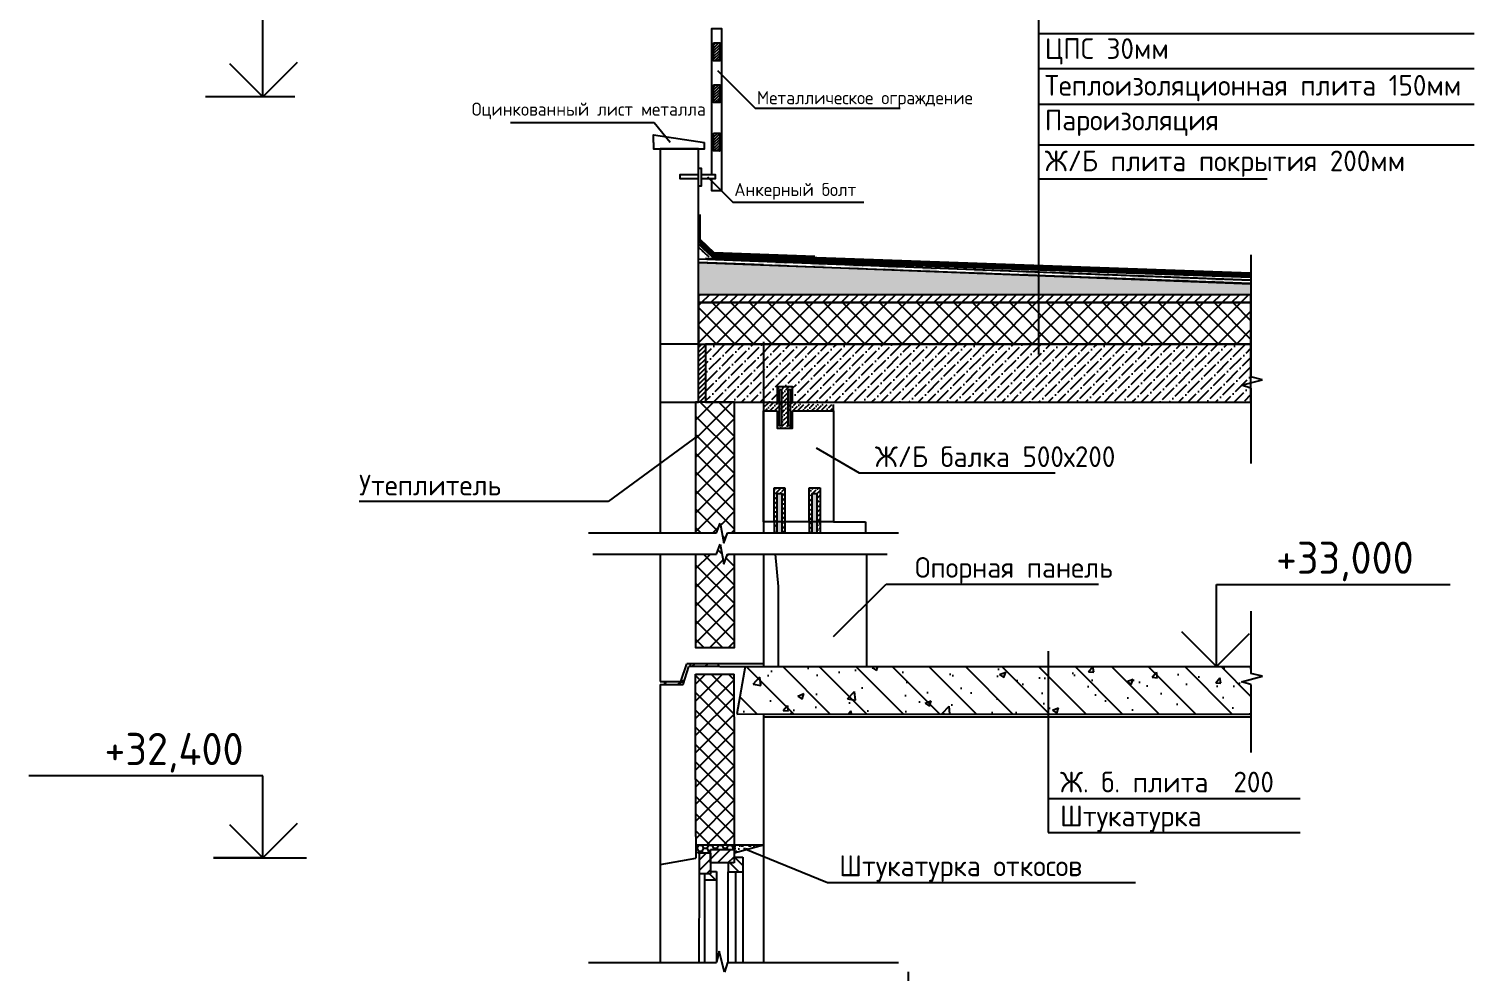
# Model space of a CAD drawing. Header units: inches. Extents: x -2431 to 214825, y 3 to 92804.
# Drawn here: x 187219 to 214700, y 45145 to 63089 of the extents above; entities that cross this region are included whole.
import ezdxf
from ezdxf.enums import TextEntityAlignment as Align

# ---------------------------------------------------------------- set-up
doc = ezdxf.new("R2010")
doc.units = ezdxf.units.IN
doc.header["$MEASUREMENT"] = 0
for name, color, linetype in [('АРМАТУРА', 134, 'Continuous'), ('ВЫНОСКИ_Р_СТ', 130, 'Continuous'), ('ГЕРМЕТИК', 50, 'Continuous'), ('НЕНЕСУЩ_СТЕНЫ', 232, 'Continuous'), ('ОКНА_Р_СТ', 90, 'Continuous'), ('ПАРАПЕТ', 50, 'Continuous'), ('ПЛИТЫ_ПЕРЕКРЫТИЯ', 10, 'Continuous'), ('ПЛИТЫ_ПОКРЫТИЯ', 144, 'Continuous'), ('ПРОКЛАДКА', 250, 'Continuous'), ('ПРОЁМЫ', 134, 'Continuous'), ('РАЗДЕЛИТ_ЛИНИИ', 60, 'Continuous'), ('СТЫКИ_ГОРИЗ', 190, 'Continuous'), ('УПРУГ_РЕЗ_ПРОКЛАДКА', 130, 'Continuous'), ('УТЕПЛИТЕЛЬ', 30, 'Continuous'), ('Фундамент', 30, 'Continuous'), ('ШТРИХ_ПП', 20, 'Continuous'), ('ШТРИХ_УРП', 120, 'Continuous')]:
    doc.layers.add(name, color=color, linetype=linetype)
doc.layers.add('фасад', color=7, linetype='Continuous', lineweight=20)
doc.styles.add('GOST-2.304_Type-B', font='GOST_Common.ttf')
doc.styles.add('Чертеж250', font='', dxfattribs={"height": 250})
doc.styles.get('Чертеж250').set_extended_font_data('GOST type B')
pattern_1 = [(45, (-169450.48, -347814.536), (33.1456304, 121.533978), [156.25, -31.25, 0, -31.25])]

msp = doc.modelspace()

# ---------------------------------------------------------------- hatches: boundary and pattern name
h = msp.add_hatch(color=256)
h.dxf.hatch_style = 1
h.paths.add_polyline_path([(201628.13334, 58646.34244), (201399.71025, 58654.89622), (201397.31296, 58588.90462), (201625.74544, 58580.60933)])
h.paths.add_polyline_path([(202370.02035, 58619.28175), (202115.80499, 58626.93527), (202115.86631, 58561.2014), (202370.08166, 58553.77947)])
h.paths.add_polyline_path([(203087.82093, 58587.05622), (202820.44103, 58595.25686), (202820.44103, 58528.61154), (203087.82093, 58520.65905)])
h.paths.add_polyline_path([(203739.35076, 58560.84634), (203474.05427, 58570.78093), (203471.66416, 58504.96303), (203739.35076, 58495.24226)])
h.paths.add_polyline_path([(204483.94876, 58532.96329), (204215.63777, 58543.01076), (204215.63777, 58477.94637), (204481.60015, 58468.28822)])
h.paths.add_polyline_path([(205428.43497, 58497.595), (205189.21425, 58506.55313), (205186.89462, 58442.67616), (205428.43497, 58433.90486)])
h.paths.add_polyline_path([(206379.82093, 58464.47999), (206116.22497, 58471.83924), (206116.22497, 58408.92846), (206379.82093, 58401.79189)])
h.paths.add_polyline_path([(207101.32093, 58436.1823), (206875.68977, 58443.39947), (206875.68977, 58381.34926), (207101.32093, 58374.35047)])
h.paths.add_polyline_path([(207771.42869, 58411.68627), (207556.19042, 58417.91668), (207556.19042, 58356.63756), (207769.21317, 58350.67613)])
h.paths.add_polyline_path([(208491.433, 58382.89454), (208203.38202, 58393.68122), (208203.38202, 58333.13545), (208491.433, 58322.67517)])
h.paths.add_polyline_path([(209298.01343, 58352.69043), (209038.15315, 58362.42145), (209038.15315, 58302.82158), (209298.01343, 58293.38501)])
h.paths.add_polyline_path([(209924.47751, 58329.23115), (209708.61171, 58337.3147), (209706.4778, 58278.55204), (209922.35248, 58270.71277)])
h = msp.add_hatch()
h.set_pattern_fill('ANSI36', color=256, scale=500)
h.set_pattern_definition(pattern_1)
h.paths.add_polyline_path([(201654.43124, 56229.96439), (201694.75124, 56229.96439), (201694.75124, 55970.56723), (201740.47124, 55968.97066), (201740.47124, 56276.96439), (201449.59124, 56276.96439), (201449.59124, 56384.70918), (201449.59124, 55979.12841), (201489.55124, 55977.73298), (201489.55124, 56230.96439), (201529.87124, 56230.96439), (201529.87124, 55976.32497), (201654.43124, 55971.97524)])
h.paths.add_polyline_path([(201654.43124, 55822.02918), (201529.87124, 55822.02918), (201529.87124, 55537.98918), (201489.55124, 55537.98918), (201489.55124, 55822.02918), (201449.59124, 55822.02918), (201449.59124, 55492.26918), (201740.47124, 55492.26918), (201740.47124, 55822.02918), (201694.75124, 55822.02918), (201694.75124, 55537.98918), (201654.43124, 55537.98918)])
h = msp.add_hatch(color=256)
h.dxf.hatch_style = 1
h.paths.add_polyline_path([(201529.87124, 56230.96439), (201489.55124, 56230.96439), (201489.55124, 55977.73298), (201529.87124, 55976.32497)])
h.paths.add_polyline_path([(201529.87124, 55976.04896), (201489.55124, 55977.49631), (201489.55124, 55822.02918), (201529.87124, 55822.02918)])
h.paths.add_polyline_path([(201529.87124, 55822.02918), (201489.55124, 55822.02918), (201489.55124, 55537.98918), (201529.87124, 55537.98918)])
h.paths.add_polyline_path([(201694.75124, 55822.02918), (201654.43124, 55822.02918), (201654.43124, 55537.98918), (201694.75124, 55537.98918)])
h.paths.add_polyline_path([(201694.75124, 55970.13032), (201654.43124, 55971.57768), (201654.43124, 55822.02918), (201694.75124, 55822.02918)])
h.paths.add_polyline_path([(201694.75124, 56229.96439), (201654.43124, 56229.96439), (201654.43124, 55971.97524), (201694.75124, 55970.56723)])
h = msp.add_hatch()
h.set_pattern_fill('ANSI36', color=256, scale=500)
h.set_pattern_definition(pattern_1)
h.paths.add_polyline_path([(202516.63124, 55940.62763), (201190.85854, 55988.21836), (201190.85854, 55988.16356), (201190.85854, 55822.02918), (202516.63124, 55822.02918)])
h = msp.add_hatch()
h.set_pattern_fill('ANSI36', color=256, scale=500)
h.set_pattern_definition(pattern_1)
h.paths.add_polyline_path([(201594.31124, 54359.34918), (201389.11124, 54359.34918), (201389.11124, 53708.82918), (201445.99124, 53708.82918), (201445.99124, 54252.06918), (201535.63124, 54252.06918), (201535.63124, 53708.82918), (201594.31124, 53708.82918)])
h.paths.add_polyline_path([(201594.31124, 53708.82918), (201535.63124, 53708.82918), (201535.63124, 53500.18567), (201594.31124, 53500.18567)])
h.paths.add_polyline_path([(201445.99124, 53708.82918), (201389.11124, 53708.82918), (201389.11124, 53500.18567), (201445.99124, 53500.18567)])
h.paths.add_polyline_path([(202115.23124, 53708.82918), (202058.35124, 53708.82918), (202058.35124, 53500.18567), (202115.23124, 53500.18567)])
h.paths.add_polyline_path([(202115.23124, 54252.06918), (202204.87124, 54252.06918), (202204.87124, 53708.82918), (202263.55124, 53708.82918), (202263.55124, 54359.34918), (202058.35124, 54359.34918), (202058.35124, 53708.82918), (202115.23124, 53708.82918)])
h.paths.add_polyline_path([(202263.55124, 53708.82918), (202204.87124, 53708.82918), (202204.87124, 53500.18567), (202263.55124, 53500.18567)])
h = msp.add_hatch(color=256)
h.dxf.hatch_style = 1
h.paths.add_polyline_path([(201535.63124, 54252.06918), (201445.99124, 54252.06918), (201445.99124, 53708.82918), (201535.63124, 53708.82918)])
h.paths.add_polyline_path([(201535.63124, 53708.82918), (201445.99124, 53708.82918), (201445.99124, 53500.18567), (201535.63124, 53500.18567)])
h.paths.add_polyline_path([(202204.87124, 54252.06918), (202115.23124, 54252.06918), (202115.23124, 53708.82918), (202204.87124, 53708.82918)])
h.paths.add_polyline_path([(202204.87124, 53708.82918), (202115.23124, 53708.82918), (202115.23124, 53500.18567), (202204.87124, 53500.18567)])
h = msp.add_hatch(color=256)
h.dxf.hatch_style = 1
h.paths.add_polyline_path([(210457.25854, 50058.03942), (206602.48266, 50058.03942), (206602.48266, 50001.87942), (210457.25854, 50001.87942)])
h.paths.add_polyline_path([(206602.48266, 50058.03942), (201190.85854, 50058.03942), (201190.85854, 50001.87942), (206602.48266, 50001.87942)])
at = {"layer": 'ОКНА_Р_СТ'}
h = msp.add_hatch(dxfattribs=at)
h.set_pattern_fill('HONEY', color=0, scale=505.44, style=0)
h.set_pattern_definition([(0, (125277.643, 92314.023), (94.77, 54.715485), [63.18, -126.36]), (120, (125277.643, 92314.023), (-94.77, 54.715485), [63.18, -126.36]), (60, (125277.643, 92314.023), (2e-07, 109.43097), [-126.36, 63.18])])
h.paths.add_polyline_path([(199899.17854, 47558.91942), (199899.17854, 47407.28742), (199966.57054, 47407.28742), (200179.97854, 47407.28742), (200179.97854, 47474.67942), (200629.25854, 47474.67942), (200629.25854, 47558.91942)])
h = msp.add_hatch(dxfattribs=at)
h.set_pattern_fill('AR-SAND', color=0, scale=56.16, style=0)
h.set_pattern_definition([(37.5, (125277.64, 92314.02), (-3.53771, 108.21042), [0, -85.3632, 0, -95.472, 0, -91.26]), (7.5, (125277.64, 92314.02), (99.39066, 158.49172), [0, -46.0512, 0, -76.9392, 0, -29.484]), (327.5, (125208.57, 92314.02), (174.89021, 0.31781), [0, -28.08, 0, -101.088, 0, -131.976]), (317.5, (125208.57, 92314.02), (168.82407, 49.29026), [0, -14.04, 0, -66.2688, 0, -75.816])])
h.paths.add_polyline_path([(201190.85854, 47558.91942), (200629.25854, 47558.91942), (200629.25854, 47408.43916)])
h = msp.add_hatch(dxfattribs=at)
h.set_pattern_fill('ANSI31', color=0, scale=1123.2, style=0)
h.set_pattern_definition([(45, (125277.64, 92314.02), (-99.2778, 99.2778), [])])
h.paths.add_polyline_path([(200179.97854, 47407.28742), (199966.57054, 47407.28742), (199966.57054, 47014.16742), (200179.97854, 47014.16742)])
h.paths.add_polyline_path([(200179.97854, 47474.67942), (200179.97854, 47221.95942), (200629.25854, 47221.95942), (200629.25854, 47474.67942)])
h = msp.add_hatch(dxfattribs=at)
h.set_pattern_fill('ANSI31', color=0, scale=1123.2, angle=90, style=0)
h.set_pattern_definition([(135, (125277.64, 92314.02), (-99.2778, -99.2778), [])])
h.paths.add_polyline_path([(200292.29854, 47056.7094), (200179.97854, 47056.7094), (200179.97854, 47014.16742), (200067.65854, 47014.16742), (200067.65854, 46901.84742), (200292.29854, 46901.84742)])
h.paths.add_polyline_path([(200629.25854, 47221.95942), (200516.93854, 47221.95942), (200516.93854, 47053.47942), (200797.73854, 47053.47942), (200797.73854, 47334.27942), (200629.25854, 47334.27942)])
at = {"layer": 'ПРОКЛАДКА'}
h = msp.add_hatch(dxfattribs=at)
h.set_pattern_fill('ANSI31', color=0, scale=1404, style=0)
h.set_pattern_definition([(45, (125277.64, 92314.02), (-124.09724, 124.09724), [])])
h.paths.add_polyline_path([(200330.26611, 50956.59942), (200330.26611, 51012.75942), (199796.74611, 51012.75942), (199796.74611, 50956.59942)])
at = {"layer": 'УТЕПЛИТЕЛЬ'}
h = msp.add_hatch(dxfattribs=at)
h.set_pattern_fill('ANSI37', color=0, scale=1853.28, style=0)
h.set_pattern_definition([(45, (125277.64, 92314.02), (-163.80836, 163.80836), []), (135, (125277.64, 92314.02), (-163.80836, -163.80836), [])])
h.paths.add_polyline_path([(199895.10501, 48120.51942), (199899.17854, 47727.39942), (199899.17854, 47558.91942), (200629.25854, 47558.91942), (200629.25854, 50001.87942), (200638.01992, 50810.89688), (199901.01992, 50816.03191), (199895.10501, 49885.31628)])
at = {"layer": 'Фундамент'}
h = msp.add_hatch(dxfattribs=at)
h.set_pattern_fill('ANSI31', color=256, scale=300)
h.paths.add_polyline_path([(200354.9307, 62822.34295), (200238.58405, 62822.34295), (200238.58405, 62483.19748), (200354.9307, 62483.19748)])
h.paths.add_polyline_path([(200354.9307, 62026.38041), (200238.58405, 62026.38041), (200238.58405, 61687.23495), (200354.9307, 61687.23495)])
h.paths.add_polyline_path([(200354.9307, 61107.85084), (200238.58405, 61107.85084), (200238.58405, 60768.70537), (200354.9307, 60768.70537)])
h = msp.add_hatch(dxfattribs=at)
h.set_pattern_fill('GRAVEL', color=256, scale=500)
h.set_pattern_definition([(228.012788, (360, 500), (-4000, -4500), [67.268, -6659.544]), (184.969741, (315, 450), (6000, 500), [115.434, -11427.9624]), (132.510447, (200, 440), (5000, -5500), [81.394, -8058.0163]), (267.273689, (5, 315), (500, 10000), [105.119, -10406.779]), (292.833654, (0, 210), (-2500, 6000), [103.0775, -10204.6866]), (357.273689, (40, 115), (-10000, 500), [105.119, -10406.779]), (37.69424, (145, 110), (-6500, -5000), [139.0145, -13762.4243]), (72.255328, (255, 195), (3500, 11000), [131.244, -12993.1607]), (121.429566, (295, 320), (-4000, 6500), [105.475, -10442.0366]), (175.236358, (240, 410), (5500, -500), [120.416, -5900.3813]), (222.397438, (120, 420), (-6000, -5500), [155.724, -15416.6875]), (138.814075, (500, 310), (-3500, 3000), [53.1505, -5261.9224]), (171.469234, (460, 345), (6500, -1000), [101.1185, -10010.7557]), (225, (360, 360), (-6e-14, -500), [70.7105, -636.3963]), (203.19859, (325, 420), (2500, 1000), [38.079, -3769.8076]), (291.80141, (290, 405), (-500, 1500), [53.8515, -2638.7309]), (30.963757, (310, 355), (1500, 1000), [87.4645, -2828.0114]), (161.56505, (385, 400), (1000, -500), [63.2455, -1517.8933]), (16.38954, (0, 405), (5000, 1500), [88.6, -8771.4226]), (70.346176, (85, 430), (-2000, -5500), [74.3305, -7358.7039]), (293.19859, (385, 500), (-1000, 2500), [76.1575, -3731.729]), (343.61046, (415, 430), (-5000, 1500), [88.6, -8771.4226]), (339.443955, (0, 95), (-2500, 1000), [85.44, -4186.5619]), (294.77514, (80, 65), (-2500, 5500), [71.589, -7087.3215]), (66.80141, (390, 0), (1000, 2500), [76.1575, -3731.729]), (17.354025, (420, 70), (-6500, -2000), [83.8155, -8297.7118]), (69.443955, (145, 0), (-1000, -2500), [42.72, -4229.2819]), (101.30993, (360, 0), (-500, 2000), [25.495, -2524.0148]), (165.963757, (355, 25), (1500, -500), [103.0775, -1958.4753]), (186.009006, (255, 50), (5000, 500), [95.525, -9456.9616]), (303.69007, (310, 310), (-500, 1000), [72.111, -1730.6646]), (353.157227, (350, 250), (8500, -1000), [125.897, -12463.7813]), (60.945396, (475, 235), (-2000, -3500), [51.478, -5096.3371]), (90, (500, 280), (-500, 500), [30, -470]), (120.256437, (245, 65), (2000, -3500), [69.462, -6876.76]), (48.012788, (210, 125), (4000, 4500), [134.536, -6592.276]), (0, (300, 225), (500, 500), [130, -370]), (325.304846, (430, 225), (5000, -3500), [79.057, -7826.6372]), (254.054604, (495, 180), (-500, -2000), [72.801, -3567.254]), (207.645975, (475, 110), (-9500, -5000), [118.5325, -11734.7371]), (175.426079, (370, 55), (-6500, 500), [125.3995, -12414.5367])])
h.paths.add_polyline_path([(206422.80708, 58395.21269), (201190.85854, 58597.62717), (199954.23631, 58647.80293), (199954.23631, 58031.7568), (206422.80708, 58031.7568)])
h.paths.add_polyline_path([(206422.80708, 58395.21269), (206422.80708, 58031.7568), (210457.25854, 58031.7568), (210457.25854, 58239.12717)])
h = msp.add_hatch(dxfattribs=at)
h.set_pattern_fill('ANSI31', color=256, scale=1000)
h.paths.add_polyline_path([(206422.80708, 58031.7568), (199954.23631, 58031.7568), (199954.23631, 57881.57084), (206422.80708, 57881.57084)])
h.paths.add_polyline_path([(210457.25854, 58031.7568), (206422.80708, 58031.7568), (206422.80708, 57881.57084), (210457.25854, 57881.57084)])
h = msp.add_hatch(dxfattribs=at)
h.set_pattern_fill('ANSI37', color=256, scale=2000)
h.paths.add_polyline_path([(206422.80708, 57881.57084), (199954.23631, 57881.57084), (199954.23631, 57093.12507), (206422.80708, 57093.12507)])
h.paths.add_polyline_path([(210457.25854, 57881.57084), (206422.80708, 57881.57084), (206422.80708, 57093.12507), (210457.25854, 57093.12507)])
h = msp.add_hatch(dxfattribs=at)
h.set_pattern_fill('ANSI31', color=256, scale=500)
h.paths.add_polyline_path([(200086.00426, 57093.12507), (199954.23631, 57093.12507), (199954.23631, 55988.16356), (200086.00426, 55988.16356)])
h = msp.add_hatch(dxfattribs=at)
h.set_pattern_fill('ANSI36', color=256, scale=1000)
h.paths.add_polyline_path([(201190.85854, 57093.12507), (200086.00426, 57093.12507), (200086.00426, 55988.16356), (201190.85854, 55988.16356), (201190.85854, 56765.07705)])
h.paths.add_polyline_path([(206422.80708, 57093.12507), (201190.85854, 57093.12507), (201190.85854, 55988.21836), (201192.38522, 55988.16356), (201449.59124, 55988.16356), (201449.59124, 56276.96439), (201740.47124, 56276.96439), (201740.47124, 55988.16356), (206422.80708, 55988.16356)])
h.paths.add_polyline_path([(210457.25854, 57093.12507), (206422.80708, 57093.12507), (206422.80708, 55988.16356), (210457.25854, 55988.16356), (210457.25854, 56254.58165), (210277.71641, 56310.43414), (210457.25854, 56356.42608)])
h = msp.add_hatch(dxfattribs=at)
h.set_pattern_fill('ANSI37', color=256, scale=2000)
h.paths.add_polyline_path([(200504.53819, 53500.18567), (200636.20379, 53500.18567), (200636.20379, 55988.16356), (199895.13475, 55988.16356), (199895.13475, 53500.18567), (200292.29854, 53500.18567), (200361.30181, 53684.59851), (200435.58729, 53306.87627)])
h.paths.add_polyline_path([(200636.20379, 53099.2216), (200504.53819, 53099.2216), (200435.58729, 52905.9122), (200361.30181, 53283.63443), (200292.29854, 53099.2216), (199895.13475, 53099.2216), (199895.13475, 51322.93567), (200636.20379, 51322.93567)])
at = {"layer": 'ШТРИХ_ПП'}
h = msp.add_hatch(dxfattribs=at)
h.set_pattern_fill('AR-CONC', color=0, scale=168.48, style=0)
h.set_pattern_definition([(50, (125277.6, 109162), (1208.44, -105.725), [126.36, -1389.96]), (355, (125277.6, 109162), (-233.768, 1267.293), [101.088, -1111.968]), (100.4514, (125378.3, 109153.2), (974.673, 1161.568), [107.39, -1181.284]), (46.1842, (125277.6, 109499), (1798.088, -278.866), [189.54, -2084.94]), (96.6356, (125427.5, 109475.7), (1574.72, 1641.194), [161.084, -1771.926]), (351.1842, (125277.6, 109499), (1574.72, 1641.195), [151.632, -1667.952]), (21, (125446.1, 109414.7), (1005.669, -678.332), [126.36, -1389.96]), (326, (125446.1, 109414.7), (409.938, 1221.733), [101.088, -1111.968]), (71.4514, (125529.9, 109358.2), (1415.607, 543.4), [107.39, -1181.284]), (37.5, (125277.64, 109162.02), (20.487, 560.8596), [0, -1098.4896, 0, -1128.816, 0, -1116.18]), (7.5, (125277.64, 109162), (443.2196, 664.505), [0, -643.5936, 0, -1073.2176, 0, -425.412]), (327.5, (124901.93, 109162.02), (899.384, -38.0004), [0, -421.2, 0, -1314.144, 0, -1743.768]), (317.5, (124733.45, 109162), (982.552, 168.657), [0, -547.56, 0, -872.7264, 0, -1238.328])])
h.paths.add_polyline_path([(210457.25854, 50956.59942), (200837.24294, 50956.59942), (200678.80257, 50058.03942), (210457.25854, 50058.03942)])
h = msp.add_hatch(dxfattribs=at)
h.set_pattern_fill('ANSI31', color=0, scale=3931.2, angle=90, style=0)
h.set_pattern_definition([(135, (125277.64, 109162), (-347.4723, -347.4723), [])])
h.paths.add_polyline_path([(210457.25854, 50956.59942), (200837.24294, 50956.59942), (200678.80257, 50058.03942), (210457.25854, 50058.03942)])
at = {"layer": 'ШТРИХ_УРП'}
h = msp.add_hatch(dxfattribs=at)
h.set_pattern_fill('HONEY', color=0, scale=280.8, style=0)
h.set_pattern_definition([(0, (125277.643, 92314.023), (52.65, 30.397492), [35.1, -70.2]), (120, (125277.643, 92314.023), (-52.65, 30.397492), [35.1, -70.2]), (60, (125277.643, 92314.023), (1e-07, 60.794983), [-70.2, 35.1])])
h.paths.add_polyline_path([(199683.72839, 50695.188), (199671.95292, 50698.03236), (199553.02482, 50619.63942), (199659.18117, 50619.63942)])

# ---------------------------------------------------------------- linework, layer by layer
for p, q in [((191666.19738, 61795.46439), (191666.19738, 63355.38379)), ((191666.19738, 61795.46439), (191036.78403, 62424.87774)), ((191666.19738, 61795.46439), (192327.3395, 62456.60651)), ((192276.61813, 61795.46439), (190578.9438, 61795.46439)), ((199947.03731, 58711.57755), (210450.05954, 58309.54962)), ((199947.03731, 58643.07755), (210450.05954, 58251.54962)), ((201190.85854, 58597.62717), (210457.25854, 58239.12717)), ((202516.63124, 55822.02918), (202516.63124, 55940.62763)), ((202191.51992, 55115.96439), (203010.01992, 54643.96439)), ((203010.01992, 54643.96439), (206734.51992, 54643.96439)), ((201389.11124, 53708.82918), (201389.11124, 54359.34918)), ((201389.11124, 54359.34918), (201594.31124, 54359.34918)), ((201594.31124, 54359.34918), (201594.31124, 53500.18567)), ((202058.35124, 53708.82918), (202058.35124, 54359.34918)), ((202058.35124, 54359.34918), (202263.55124, 54359.34918)), ((202263.55124, 54359.34918), (202263.55124, 53500.18567)), ((201389.11124, 53708.82918), (201389.11124, 53500.18567)), ((202058.35124, 53708.82918), (202058.35124, 53500.18567)), ((202516.63124, 53708.82918), (203124.31124, 53708.82918)), ((203124.31124, 53708.82918), (203124.31124, 53500.18567)), ((201472.51992, 52479.42918), (201415.75124, 53099.2216)), ((203147.35124, 53099.2216), (203147.35124, 50956.59942)), ((202520.51992, 51530.46439), (203518.51992, 52528.46439)), ((203518.51992, 52528.46439), (207560.01992, 52528.46439)), ((209800.51992, 50956.59942), (209800.51992, 52516.51882)), ((209800.51992, 52516.51882), (214247.55057, 52516.51882)), ((201472.51992, 50956.59942), (201472.51992, 52479.42918)), ((209800.51992, 50956.59942), (209139.37781, 51617.74154)), ((209800.51992, 50956.59942), (210429.93327, 51586.01277)), ((200360.20456, 50956.59942), (201190.85854, 50956.59942)), ((200837.24294, 50956.59942), (200678.80257, 50058.03942)), ((199895.13475, 49885.31628), (199895.13475, 50813.46439)), ((199895.13475, 50813.46439), (200629.25854, 50813.46439)), ((200629.25854, 50001.87942), (200629.25854, 50813.46439)), ((201190.85854, 50001.87942), (210457.25854, 50001.87942)), ((191666.19738, 48877.38379), (187219.16673, 48877.38379)), ((191666.19738, 47317.46439), (191666.19738, 48877.38379)), ((191666.19738, 47317.46439), (191036.78403, 47946.87774)), ((191666.19738, 47317.46439), (192327.3395, 47978.60651)), ((191666.19738, 47317.46439), (190726.83419, 47317.46439)), ((190726.83419, 47317.46439), (192494.99553, 47317.46439))]:
    msp.add_line(p, q)
for points in [[(201449.59124, 56276.96439), (201449.59124, 55978.93073)], [(201740.47124, 55968.48913), (201740.47124, 56276.96439), (201449.59124, 56276.96439), (201449.59124, 56276.96439)], [(201740.47124, 55822.02918), (202516.63124, 55822.02918), (202516.63124, 53708.82918), (201190.85854, 53708.82918), (201190.85854, 55822.02918), (201449.59124, 55822.02918)], [(201449.59124, 55822.02918), (201449.59124, 55492.26918), (201740.47124, 55492.26918), (201740.47124, 55822.02918)], [(201445.99124, 53500.18567), (201445.99124, 54252.06918), (201535.63124, 54252.06918), (201535.63124, 53500.18567)], [(202115.23124, 53500.18567), (202115.23124, 54252.06918), (202204.87124, 54252.06918), (202204.87124, 53500.18567)]]:
    msp.add_lwpolyline(points)
for points in [[(201489.55124, 56230.96439), (201529.87124, 56230.96439), (201529.87124, 55537.98918), (201489.55124, 55537.98918)], [(201654.43124, 56229.96439), (201694.75124, 56229.96439), (201694.75124, 55537.98918), (201654.43124, 55537.98918)]]:
    msp.add_lwpolyline(points, close=True)
at = {"layer": 'АРМАТУРА', "color": 0}
msp.add_line((199947.03731, 58944.09427), (200150.62509, 58755.38713), dxfattribs=at)
at = {"layer": 'АРМАТУРА', "color": 0, "const_width": 14.04}
for points in [[(200017.51053, 58852.08629, 1), (200031.55053, 58852.08629, 1)], [(200106.16658, 58772.83122, 1), (200120.20658, 58772.83122, 1)]]:
    msp.add_lwpolyline(points, format="xyb", close=True, dxfattribs=at)
at = {"layer": 'ВЫНОСКИ_Р_СТ', "color": 0}
for p, q in [((206422.80708, 56895.40107), (206422.80708, 64382.16169)), ((206422.80708, 62998.88502), (214699.96051, 62998.88502)), ((206422.80708, 62337.88502), (214699.96051, 62337.88502)), ((206422.80708, 61659.38502), (214699.96051, 61659.38502)), ((206422.80708, 60881.59834), (214699.96051, 60881.59834)), ((206422.80708, 60235.75834), (210768.22894, 60235.75834)), ((199944.46051, 55351.17317), (198234.28417, 54095.93065)), ((198234.28417, 54095.93065), (193497.1802, 54095.93065)), ((206602.48266, 51251.88301), (206602.48266, 47800.20844)), ((206602.48266, 48446.04844), (211394.442, 48446.04844)), ((206602.48266, 47800.20844), (211394.442, 47800.20844)), ((200822.88199, 47494.44592), (202403.47034, 46851.88375)), ((202403.47034, 46851.88375), (208260.64782, 46851.88375)), ((203942.69854, 37372.09728), (203942.69854, 45148.16439))]:
    msp.add_line(p, q, dxfattribs=at)
at = {"layer": 'ГЕРМЕТИК', "color": 0, "const_width": 28.08}
msp.add_lwpolyline([(199302.47811, 50647.08829, 1), (199330.55811, 50647.08829, 1)], format="xyb", close=True, dxfattribs=at)
at = {"layer": 'НЕНЕСУЩ_СТЕНЫ', "color": 0}
for p, q in [((199225.25854, 57136.2447), (199225.25854, 53514.49455)), ((201190.85854, 57136.2447), (201190.85854, 53514.49455)), ((201190.85854, 53514.49455), (201190.85854, 53500.18567)), ((199225.25854, 53099.2216), (199225.25854, 50675.79942)), ((201190.85854, 53099.2216), (201190.85854, 50956.59942)), ((199225.25854, 50619.63942), (199225.25854, 47193.87942)), ((199225.25854, 50451.15942), (199225.25854, 47193.87942)), ((199225.25854, 50451.15942), (199225.25854, 47193.87942)), ((201190.85854, 50058.03942), (201190.85854, 47558.91942)), ((201190.85854, 50058.03942), (201190.85854, 47558.91942)), ((199899.17854, 47727.39942), (199895.13475, 49885.31628)), ((200629.25854, 50001.87942), (200629.25854, 47558.91942)), ((201190.85854, 50001.87942), (201190.85854, 47558.91942)), ((199899.17854, 47727.39942), (199899.17854, 47312.7097)), ((201190.85854, 47558.91942), (199899.17854, 47558.91942)), ((199225.25854, 47193.87942), (199899.17854, 47312.7097))]:
    msp.add_line(p, q, dxfattribs=at)
at = {"layer": 'ОКНА_Р_СТ', "color": 0}
for p, q in [((200629.25854, 47558.91942), (200629.25854, 47221.95942)), ((201190.85854, 47558.91942), (200629.25854, 47408.43916)), ((200179.97854, 47407.28742), (199966.57054, 47407.28742)), ((199966.57054, 47407.28742), (199966.57054, 47014.16742)), ((200179.97854, 47221.95942), (200179.97854, 47474.67942)), ((200179.97854, 47474.67942), (200629.25854, 47474.67942)), ((200179.97854, 47407.28742), (200179.97854, 47014.16742)), ((200629.25854, 47334.27942), (200797.73854, 47334.27942)), ((200797.73854, 47334.27942), (200797.73854, 47053.47942)), ((199966.57054, 47014.16742), (199957.86401, 45325.1011)), ((200179.97854, 47014.16742), (199966.57054, 47014.16742)), ((200067.65854, 47014.16742), (200067.65854, 46901.84742)), ((200629.25854, 47221.95942), (200179.97854, 47221.95942)), ((200179.97854, 47056.7094), (200292.29854, 47056.7094)), ((200292.29854, 47056.7094), (200292.29854, 46901.84742)), ((200516.93854, 47221.95942), (200516.93854, 47053.47942)), ((200516.93854, 47053.47942), (200797.73854, 47053.47942)), ((200516.93854, 45325.1011), (200516.93854, 47053.47942)), ((200657.33854, 47053.47942), (200657.33854, 45325.1011)), ((200797.73854, 47053.47942), (200797.73854, 45325.1011)), ((200067.65854, 46901.84742), (200292.29854, 46901.84742)), ((200067.65854, 46901.84742), (200067.65854, 45325.1011)), ((200292.29854, 46901.84742), (200292.29854, 45325.1011))]:
    msp.add_line(p, q, dxfattribs=at)
at = {"layer": 'ПАРАПЕТ', "color": 0}
for p, q in [((199947.03731, 59557.26487), (199947.03731, 58997.69656)), ((199975.11731, 59557.26487), (199975.11731, 59009.95634)), ((199975.11731, 59086.53104), (200244.99078, 58836.38315)), ((199947.03731, 58997.69656), (200210.7182, 58753.28863)), ((199975.11731, 59048.24369), (200233.56658, 58808.68498)), ((199975.11731, 59009.95634), (200222.14239, 58780.9868)), ((200244.99078, 58836.38315), (202165.31773, 58767.11522)), ((200210.7182, 58753.28863), (210448.27403, 58393.57667)), ((200222.14239, 58780.9868), (210449.25401, 58421.63956)), ((200233.56658, 58808.68498), (210450.23399, 58449.70245))]:
    msp.add_line(p, q, dxfattribs=at)
at = {"layer": 'ПЛИТЫ_ПЕРЕКРЫТИЯ', "color": 0}
for p, q in [((201190.85854, 50956.59942), (210457.25854, 50956.59942)), ((200678.0505, 50053.77423), (210457.25854, 50058.03942))]:
    msp.add_line(p, q, dxfattribs=at)
at = {"layer": 'ПЛИТЫ_ПОКРЫТИЯ', "color": 0}
for p, q in [((200087.43731, 58729.49658), (210447.29405, 58365.51377)), ((201190.85854, 56765.07705), (201190.85854, 55988.16356))]:
    msp.add_line(p, q, dxfattribs=at)
at = {"layer": 'ПРОКЛАДКА', "color": 0}
for p, q in [((199796.74611, 50956.59942), (199796.74611, 51012.75942)), ((200330.26611, 50956.59942), (200330.26611, 51012.75942))]:
    msp.add_line(p, q, dxfattribs=at)
at = {"layer": 'ПРОЁМЫ', "color": 0}
for p, q in [((201190.85854, 47558.91942), (201190.85854, 45325.1011)), ((201190.85854, 47558.91942), (201190.85854, 45325.1011)), ((199225.25854, 47193.87942), (199225.25854, 45325.1011)), ((199225.25854, 47193.87942), (199225.25854, 45325.1011))]:
    msp.add_line(p, q, dxfattribs=at)
at = {"layer": 'РАЗДЕЛИТ_ЛИНИИ', "color": 0}
for p, q in [((210457.25854, 58790.01554), (210457.25854, 56466.8213)), ((210457.25854, 58790.01554), (210457.25854, 56466.8213)), ((210277.71641, 56310.43414), (210677.44883, 56412.83056)), ((210677.44883, 56412.83056), (210457.25854, 56466.8213)), ((210457.25854, 56254.58165), (210277.71641, 56310.43414)), ((210457.25854, 56254.58165), (210457.25854, 54823.3393)), ((197857.91005, 53500.18567), (200292.29854, 53500.18567)), ((200504.53819, 53500.18567), (203756.61355, 53500.18567)), ((197944.23059, 53099.2216), (200292.29854, 53099.2216)), ((200504.53819, 53099.2216), (203540.79792, 53099.2216)), ((210457.25854, 52009.5934), (210457.25854, 50826.47203)), ((210277.71641, 50670.08487), (210677.44883, 50772.48129)), ((210457.25854, 50614.23238), (210277.71641, 50670.08487)), ((210677.44883, 50772.48129), (210457.25854, 50826.47203)), ((210457.25854, 50614.23238), (210457.25854, 49322.17598)), ((200346.28929, 45545.2914), (200292.29854, 45325.1011)), ((200448.6857, 45145.55898), (200346.28929, 45545.2914)), ((197857.91005, 45325.1011), (200292.29854, 45325.1011)), ((200504.53819, 45325.1011), (200448.6857, 45145.55898)), ((200504.53819, 45325.1011), (203756.61355, 45325.1011))]:
    msp.add_line(p, q, dxfattribs=at)
at = {"layer": 'СТЫКИ_ГОРИЗ', "color": 0}
for p, q in [((199618.37854, 50675.79942), (199727.86348, 51012.75942)), ((199659.18117, 50619.63942), (199768.66611, 50956.59942)), ((201190.85854, 51012.75942), (199727.86348, 51012.75942)), ((200360.20456, 50956.59942), (199768.66611, 50956.59942)), ((199225.25854, 50675.79942), (199618.37854, 50675.79942)), ((199225.25854, 50619.63942), (199659.18117, 50619.63942))]:
    msp.add_line(p, q, dxfattribs=at)
at = {"layer": 'УПРУГ_РЕЗ_ПРОКЛАДКА', "color": 0}
msp.add_line((199671.95292, 50698.03236), (199553.02482, 50619.63942), dxfattribs=at)
at = {"layer": 'фасад', "color": 0, "linetype": 'Continuous'}
for p, q in [((210447.29405, 58313.48977), (200004.41191, 58707.58554)), ((201449.59124, 55978.93073), (201190.85854, 55988.21836))]:
    msp.add_line(p, q, dxfattribs=at)
at = {"layer": 'Фундамент'}
for p, q in [((200310.99222, 62300.08518), (201030.56196, 61580.51544)), ((201030.56196, 61580.51544), (203783.58309, 61580.51544)), ((199105.79194, 61299.68496), (196378.32205, 61299.68496)), ((199410.18328, 60926.51742), (199105.79194, 61299.68496)), ((200124.03648, 60273.40551), (200602.93523, 59794.50676)), ((200602.93523, 59794.50676), (203097.51738, 59794.50676)), ((199954.23631, 57093.12507), (200086.00426, 57093.12507)), ((200292.29854, 53500.18567), (200361.30181, 53684.59851)), ((200361.30181, 53684.59851), (200435.58729, 53306.87627)), ((200435.58729, 53306.87627), (200504.53819, 53500.18567)), ((200292.29854, 53099.2216), (200361.30181, 53283.63443)), ((200361.30181, 53283.63443), (200435.58729, 52905.9122)), ((200435.58729, 52905.9122), (200504.53819, 53099.2216))]:
    msp.add_line(p, q, dxfattribs=at)
for points in [[(200196.5307, 60235.76745), (200196.5307, 60014.6951), (200392.97578, 60014.6951), (200392.97578, 63087.2569), (200196.5307, 63087.2569), (200196.5307, 60316.45038)], [(199096.77639, 60925.38165), (199096.77639, 61072.44001), (200067.23119, 60925.38165)], [(199096.77639, 60925.38165), (199096.77639, 60807.58823), (200067.23119, 60807.58823), (200067.23119, 60925.38165)], [(199954.23631, 60235.76745), (199601.29703, 60235.76745), (199601.29703, 60316.45038), (199954.23631, 60316.45038)], [(200002.79654, 60316.45038), (200270.58878, 60316.45038), (200270.58878, 60235.76745), (200002.79654, 60235.76745)], [(201190.85854, 58597.62717), (199954.23631, 58647.80293)], [(210457.25854, 57093.12507), (201190.85854, 57093.12507)], [(200636.20379, 53500.18567), (200636.20379, 55988.16356), (199895.13475, 55988.16356), (199895.13475, 53500.18567)], [(199895.13475, 53099.2216), (199895.13475, 51322.93567), (200636.20379, 51322.93567), (200636.20379, 53099.2216)]]:
    msp.add_lwpolyline(points, dxfattribs=at)
for points in [[(200238.58405, 62822.34295), (200354.9307, 62822.34295), (200354.9307, 62483.19748), (200238.58405, 62483.19748)], [(200238.58405, 62026.38041), (200354.9307, 62026.38041), (200354.9307, 61687.23495), (200238.58405, 61687.23495)], [(200238.58405, 61107.85084), (200354.9307, 61107.85084), (200354.9307, 60768.70537), (200238.58405, 60768.70537)], [(199225.25854, 55988.16356), (199954.23631, 55988.16356), (199954.23631, 60807.58823), (199225.25854, 60807.58823)], [(199954.23631, 60437.30468), (200002.79654, 60437.30468), (200002.79654, 60094.57759), (199954.23631, 60094.57759)], [(199954.23631, 57881.57084), (210457.25854, 57881.57084), (210457.25854, 58031.7568), (199954.23631, 58031.7568)], [(199954.23631, 57093.12507), (210457.25854, 57093.12507), (210457.25854, 57881.57084), (199954.23631, 57881.57084)], [(199954.23631, 57093.12507), (199225.25854, 57093.12507), (199225.25854, 55988.16356), (199954.23631, 55988.16356)], [(200086.00426, 55988.16356), (210457.25854, 55988.16356), (210457.25854, 57093.12507), (200086.00426, 57093.12507)]]:
    msp.add_lwpolyline(points, close=True, dxfattribs=at)
at = {"layer": 'Фундамент', "const_width": 20}
msp.add_lwpolyline([(199954.23631, 60202.48079), (199954.23631, 57093.12507), (210457.25854, 57093.12507)], dxfattribs=at)

# ---------------------------------------------------------------- texts
at = {"style": 'Чертеж250'}
for s, p in [('+33,000', (210933.16089, 52722.61373)), ('+32,400', (188655.86946, 49083.4787))]:
    msp.add_text(s, height=612, dxfattribs=at).set_placement(p)
at = {"layer": 'ВЫНОСКИ_Р_СТ', "color": 0, "style": 'GOST-2.304_Type-B'}
for s, height, p in [('ЦПС 30мм ', 393.12, (206536.94708, 62399.84662)), ('Теплоизоляционная плита 150мм', 393.12, (206536.94708, 61701.43834)), ('Металлическое ограждение', 250, (201062.03355, 61580.29356)), ('Оцинкованный лист металла', 250, (195639.33597, 61362.26732)), ('Пароизоляция', 393.12, (206536.94708, 61040.43834)), ('Ж/Б плита покрытия 200мм', 393.12, (206536.94708, 60263.55834)), ('Анкерный болт', 250, (200632.0297, 59833.45236)), ('Ж/Б балка 500х200', 393.12, (203305.18471, 54635.92467)), ('Утеплитель', 393.12, (193497.1802, 54095.93065)), ('Опорная панель', 393.12, (204069.54439, 52528.46405)), ('Ж. б. плита  200', 393.12, (206827.12266, 48446.04844)), ('Штукатурка', 393.12, (206827.12266, 47800.20844)), ('Штукатурка откосов', 393.12, (202628.11034, 46851.88375))]:
    msp.add_text(s, height=height, dxfattribs=at).set_placement(p, align=Align.BOTTOM_LEFT)

doc.saveas('drawing.dxf')
